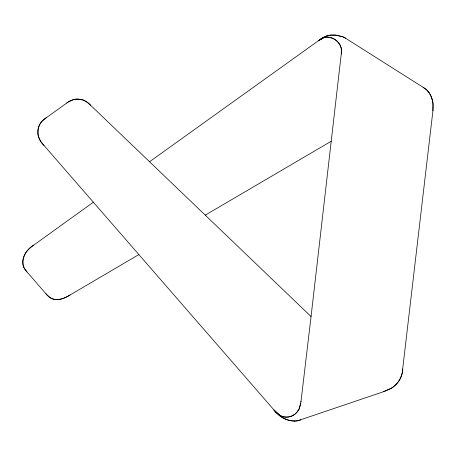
<?xml version="1.0" encoding="UTF-8"?>
<svg xmlns="http://www.w3.org/2000/svg" width="456" height="456" viewBox="0 0 456 456"><rect width="100%" height="100%" fill="white"/><g stroke="black" fill="none" stroke-linecap="round" stroke-linejoin="round"><path stroke-width="0.68" d="M300.778 403.121L299.341 408.485A15.35 15.031 -83.4 0 1 298.469 410.206A15.886 15.738 30.5 0 0 299.358 408.445L300.949 401.873L311.06 316.544L341.248 54.042L341.384 49.311A11.4 11.337 9.1 0 0 340.968 47.293L340.797 46.78A13.07 12.996 9.1 0 0 339.88 44.773L339.321 43.873A16 15.909 9.1 0 0 332.817 38.378M341.367 52.913L341.384 49.271A11.109 10.876 -83.4 0 0 340.951 47.242L340.569 46.198A13.064 12.791 -83.4 0 0 339.851 44.722L338.665 42.972A16.576 16.228 -83.4 0 0 332.316 38.144L327.448 37.056A11.349 11.109 -83.4 0 0 323.783 37.648L318.715 40.51L149.545 161.743M394.691 385.742L395.426 385.058A27.252 26.682 -83.4 0 0 396.88 383.542A22.469 21.996 -83.4 0 0 402.152 373.441L432.921 110.791L432.949 103.267A28.238 28.238 0 0 0 431.615 97.812C430.213 93.577 427.403 89.792 423.499 87.569L345.597 38.241A16.832 16.479 -83.4 0 0 342.376 36.674L335.952 35.135L331.307 35.061A21.922 21.46 -83.4 0 0 326.809 35.956L322.477 37.854L318.317 40.789L323.179 37.922M432.921 110.791L433.132 104.977A24.447 23.94 -83.4 0 0 432.55 101.004L432.128 99.391A29.914 29.287 -83.4 0 0 431.593 97.738A21.25 20.805 -83.4 0 0 427.973 91.137M341.248 54.042L341.31 53.477M402.79 369.001C402.38 375.031 399.883 380.931 395.409 385.063A25.884 25.884 0 0 1 390.467 388.757L383.661 391.664L298.047 420.654A17.203 16.843 -83.4 0 1 295.311 421.008L294.348 421.019M300.949 401.873L301.028 401.24M318.317 40.789L322.369 37.916L326.633 36.013A21.13 21.13 0 0 1 331.107 35.078L335.793 35.118L342.376 36.674A16.251 16.251 0 0 1 345.597 38.241M311.06 316.544L90.744 105.387C84.708 97.875 73.12 97.042 66.052 103.575L46.717 117.431C36.161 122.852 35.112 137.923 43.97 145.43L274.951 411.078M93.337 202.207L33.727 245.123C24.624 250.048 18.377 263.716 26.989 271.924L47.099 295.089M33.727 245.123L29.782 248.195L26.556 251.598A18.525 18.422 9.1 0 0 25.006 254.02L24.556 254.915A20.748 20.634 9.1 0 0 23.604 257.349A17.237 17.14 9.1 0 0 22.823 261.339L22.891 263.881A12.688 12.62 9.1 0 0 23.313 265.945A11.451 11.383 9.1 0 0 24.048 267.826L26.989 271.924M46.717 117.431L42.368 120.977A17.18 17.02 30.5 0 0 40.692 122.972A15.681 15.538 30.5 0 0 37.848 130.644L37.894 133.921A14.957 14.814 30.5 0 0 38.543 136.874L40.744 141.292L43.97 145.43M66.793 103.056L67.528 102.554M319.804 39.746L323.754 37.654A10.893 10.836 9.1 0 1 327.419 37.056L330.195 37.415L332.829 38.355M68.257 102.081L73.53 99.59A14.78 14.643 30.5 0 1 76.904 99.037L81.476 99.482A14.193 14.062 30.5 0 1 83.881 100.314L87.427 102.48L90.744 105.387M47.384 295.397L48.9 296.788A12.888 12.814 9.1 0 0 51.46 298.395A13.264 13.19 9.1 0 0 57.701 299.609L62.614 298.691L67.841 296.286L138.863 254.573M205.274 215.152L331.153 141.28M70.002 295.043C65.225 297.979 59.548 300.664 53.814 299.239A12.682 12.682 0 0 1 49.75 297.415L45.931 293.789M383.667 391.664L391.63 388.056A23.997 23.495 -83.4 0 0 394.691 385.742M300.852 419.862L299.626 420.261A17.51 17.51 0 0 1 294.77 421.013C287.052 421.059 279.745 417.001 274.951 411.078M423.499 87.569L426.2 89.473A14.563 14.256 -83.4 0 1 427.927 91.177M279.306 414.994L275.321 411.483M275.458 411.66L274.062 410.069L279.374 415.04A13.743 13.617 30.5 0 0 281.369 416.089A14.033 13.737 -83.4 0 0 298.401 410.166M275.692 411.888L278.935 414.749A14.432 14.13 -83.4 0 0 281.386 416.094M275.418 411.603L280.092 416.032A23.598 23.102 -83.4 0 0 282.349 417.553L284.042 418.454A29.492 28.876 -83.4 0 0 285.923 419.286M274.062 410.069L274.751 410.85M298.349 410.081A13.777 13.651 30.5 0 1 281.323 416.203M294.348 421.053A24.544 24.031 -83.4 0 1 285.935 419.258"/></g></svg>
